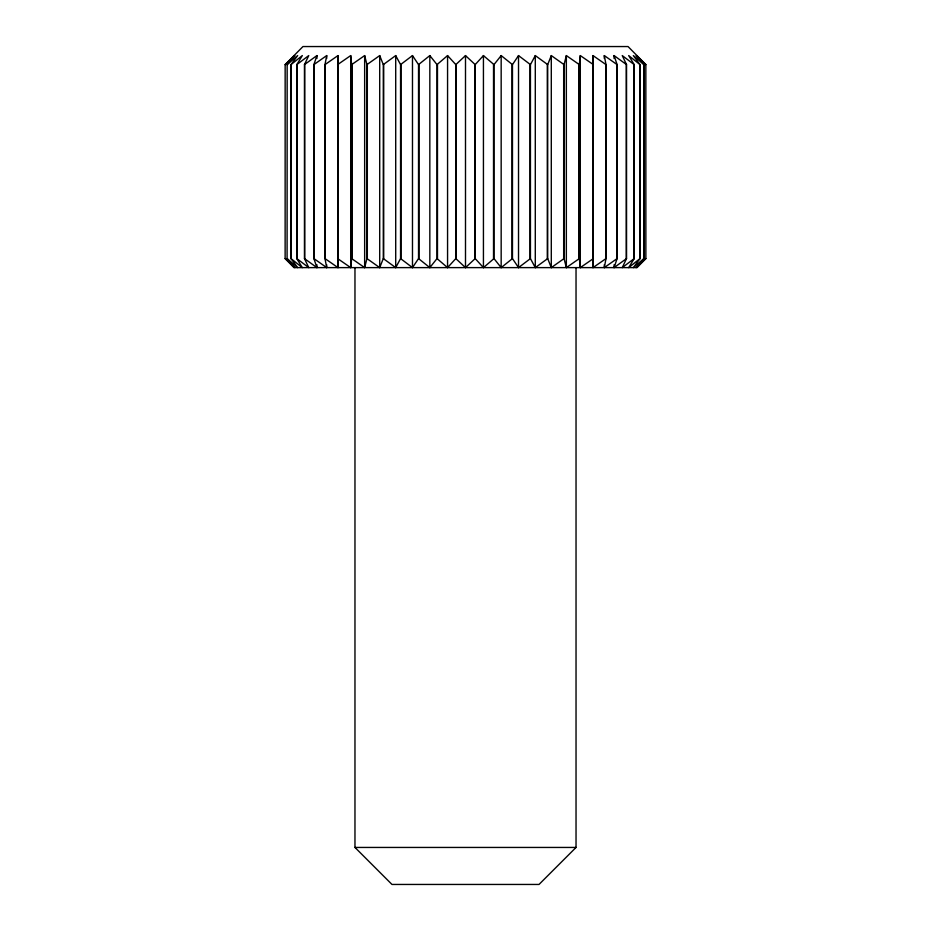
<?xml version="1.0" encoding="UTF-8"?>
<svg xmlns="http://www.w3.org/2000/svg" width="931" height="931" viewBox="0 0 931 931"><rect width="100%" height="100%" fill="white"/><g stroke="black" fill="none" stroke-linecap="round" stroke-linejoin="round"><path stroke-width="1.4" d="M324.989 258.585L337.988 267.616L337.988 55.581L324.989 64.611L324.989 258.585L326.688 267.616L313.898 258.585L313.898 64.611L316.912 55.581L304.472 64.611L304.472 258.585L308.755 267.616L296.803 258.585L296.803 64.611L302.319 55.581L290.984 64.611L290.984 258.585L297.676 267.616L287.085 258.585L287.155 64.611L297.676 55.581L290.984 64.611M606.011 258.585L593.012 267.616L593.012 55.581L606.011 64.611L606.011 258.585L604.312 267.616L617.102 258.585L617.102 64.611L614.088 55.581L626.528 64.611L626.528 258.585L622.245 267.616L634.197 258.585L634.197 64.611L628.681 55.581L640.016 64.611L640.016 258.585L633.324 267.616L643.915 258.585L643.915 64.611L636.141 55.581L645.846 64.611L645.87 258.585L637.072 267.616L293.928 267.616L285.13 258.585L285.154 64.611L302.959 46.55L628.041 46.55L645.87 64.611M337.627 258.585L350.696 267.616L351.662 258.585L351.662 64.611L350.696 55.581L337.627 64.611M593.373 258.585L580.304 267.616L579.338 258.585L579.338 64.611L580.304 55.581L593.373 64.611M324.989 64.611L326.688 55.581L313.898 64.611M351.662 258.585L364.649 267.616L366.942 258.585L366.942 64.611L364.649 55.581L351.662 64.611M579.338 258.585L566.351 267.616L564.058 258.585L564.058 64.611L566.351 55.581L579.338 64.611M626.528 258.585L614.088 267.616L617.102 258.585M366.942 258.585L379.708 267.616L383.293 258.585L383.293 64.611L379.708 55.581L366.942 64.611M564.058 258.585L551.292 267.616L547.707 258.585L547.707 64.611L551.292 55.581L564.058 64.611M304.472 64.611L308.755 55.581L296.803 64.611M383.293 258.585L395.71 267.616L400.563 258.585L400.563 64.611L395.71 55.581L383.293 64.611M547.707 258.585L535.29 267.616L530.437 258.585L530.437 64.611L535.29 55.581L547.707 64.611M634.197 258.585L628.681 267.616L640.016 258.585M530.437 258.585L518.52 267.616L512.469 258.585L512.469 64.611L518.52 55.581L530.437 64.611M400.563 258.585L412.48 267.616L418.531 258.585L418.531 64.611L412.48 55.581L400.563 64.611M512.469 258.585L501.169 267.616L493.989 258.585L493.989 64.611L501.169 55.581L512.469 64.611M418.531 258.585L429.831 267.616L437.011 258.585L437.011 64.611L429.831 55.581L418.531 64.611M643.915 258.585L636.141 267.616L645.846 258.585M493.989 258.585L483.433 267.616L475.182 258.585L475.182 64.611L483.433 55.581L493.989 64.611M437.011 258.585L447.567 267.616L455.818 258.585L455.818 64.611L447.567 55.581L437.011 64.611M576.033 267.616L576.033 847.443L539.026 884.45L391.974 884.45L354.967 847.443L354.967 267.616M455.818 64.611L465.5 55.581L475.182 64.611M455.818 258.585L465.5 267.616L475.182 258.585M285.154 64.611L294.859 55.581L287.155 64.611M604.312 58.49L604.312 55.581L617.102 64.611M626.528 64.611L622.245 55.581L634.197 64.611M640.016 64.611L633.324 55.581L643.915 64.611M290.984 258.585L302.319 267.616L296.803 258.585M304.472 258.585L316.912 267.616L316.912 264.718M354.967 847.443L576.033 847.443M285.154 258.585L294.859 267.616L287.085 258.585M313.898 258.585L316.912 267.616M604.312 55.581L606.011 64.611M643.845 64.611L643.845 258.585M639.888 64.611L639.888 258.585M634.023 64.611L634.023 258.585M626.319 64.611L626.319 258.585M616.846 64.611L616.846 258.585M614.088 55.581L614.088 58.49M614.088 264.718L614.088 267.616M605.709 64.611L605.709 258.585M604.312 264.718L604.312 267.616M593.012 55.581L593.012 267.616M580.304 55.581L580.304 267.616M578.977 64.611L578.977 258.585M566.351 55.581L566.351 267.616M563.674 64.611L563.674 258.585M551.292 55.581L551.292 267.616M547.288 64.611L547.288 258.585M535.29 55.581L535.29 267.616M530.007 64.611L530.007 258.585M518.52 55.581L518.52 267.616M512.015 64.611L512.015 258.585M501.169 55.581L501.169 267.616M493.523 64.611L493.523 258.585M483.433 55.581L483.433 267.616M474.717 64.611L474.717 258.585M465.5 55.581L465.5 267.616M456.283 64.611L456.283 258.585M447.567 55.581L447.567 267.616M437.477 64.611L437.477 258.585M429.831 55.581L429.831 267.616M418.985 64.611L418.985 258.585M412.48 55.581L412.48 267.616M400.993 64.611L400.993 258.585M395.71 55.581L395.71 267.616M383.712 64.611L383.712 258.585M379.708 55.581L379.708 267.616M367.326 64.611L367.326 258.585M364.649 55.581L364.649 267.616M352.023 64.611L352.023 258.585M350.696 55.581L350.696 267.616M337.988 55.581L337.988 267.616M326.688 55.581L326.688 58.49M326.688 264.718L326.688 267.616M325.291 64.611L325.291 258.585M316.912 55.581L316.912 58.49M314.154 64.611L314.154 258.585M304.681 64.611L304.681 258.585M296.977 64.611L296.977 258.585M291.112 64.611L291.112 258.585"/></g></svg>
